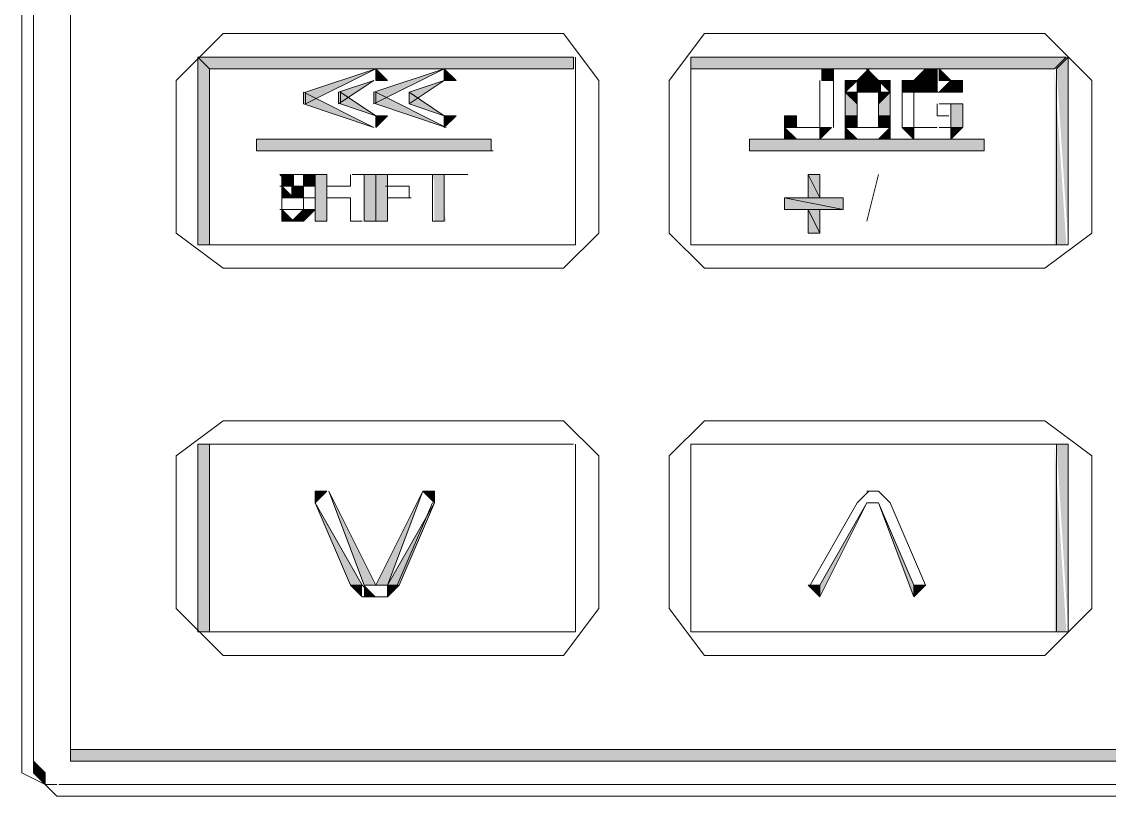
# Model space of a CAD drawing. Header units: millimetres. Extents: x -11 to 1219, y 0 to 1751.
# Drawn here: x 887.78 to 926.64, y 1320.48 to 1348.16 of the extents above; entities that cross this region are included whole.
import ezdxf

# ---------------------------------------------------------------- set-up
doc = ezdxf.new("R2010")
doc.units = ezdxf.units.MM
doc.header["$LTSCALE"] = 10
for name, color, linetype in [('1', 7, 'CONTINUOUS'), ('PDF2_Geometry', 7, 'CONTINUOUS'), ('PDF2_Solid Fills', 7, 'CONTINUOUS')]:
    doc.layers.add(name, color=color, linetype=linetype)

# ---------------------------------------------------------------- blocks, each defined once
blk = doc.blocks.new('Sinee')
at = {"layer": 'PDF2_Geometry', "lineweight": 5}
for points in [[(188.765, -275.16), (188.765, -226.097)], [(187.437, -275.16), (187.437, -226.516)], [(187.437, -275.16), (187.437, -226.516), (187.437, -226.935)], [(188.765, -275.16), (188.765, -226.516)], [(188.765, -226.516), (188.765, -274.741)], [(188.765, -226.935), (188.765, -275.16)], [(187.018, -228.193), (187.018, -275.579)], [(187.018, -228.193), (187.018, -275.579)], [(207.636, -256.289), (206.378, -257.547), (194.217, -257.547), (192.54, -256.289), (192.54, -250.838), (194.217, -249.161), (206.378, -249.161), (207.636, -250.838)], [(225.248, -256.289), (223.57, -257.547), (211.409, -257.547), (210.152, -256.289), (210.152, -250.838), (211.409, -249.161), (223.57, -249.161), (225.248, -250.838)], [(193.308, -256.709), (193.727, -256.709), (193.727, -250.418), (193.308, -249.999)], [(193.308, -249.999), (193.727, -250.418), (206.726, -250.418), (206.726, -249.999)], [(206.797, -249.999), (206.797, -256.709)], [(210.921, -256.709), (210.921, -249.999)], [(210.921, -256.709), (210.921, -249.999), (210.921, -250.418)], [(210.921, -249.999), (210.921, -250.418), (223.92, -250.418), (224.339, -249.999)], [(224.41, -249.999), (223.99, -250.418), (223.99, -256.709), (224.41, -256.709)], [(199.668, -250.418), (197.152, -251.676)], [(199.668, -250.418), (197.152, -251.257), (197.152, -251.676)], [(202.114, -250.418), (199.598, -251.676)], [(202.114, -250.418), (199.598, -251.257), (199.598, -251.676)], [(200.087, -250.838), (199.668, -250.418)], [(199.668, -250.838), (200.087, -250.838), (199.668, -250.418)], [(202.534, -250.838), (202.114, -250.418)], [(202.114, -250.838), (202.534, -250.838), (202.114, -250.418)], [(206.797, -250.418), (206.797, -256.709)], [(215.603, -250.838), (216.023, -250.838), (216.023, -250.418), (215.603, -250.418)], [(217.281, -250.418), (216.861, -250.838)], [(217.281, -250.838), (217.281, -250.418), (216.861, -250.838)], [(217.63, -250.838), (217.211, -250.418), (217.211, -250.838)], [(217.281, -250.838), (217.281, -250.418), (217.281, -250.838)], [(217.281, -250.418), (217.281, -250.838), (217.281, -250.418)], [(219.307, -250.418), (218.888, -250.838)], [(219.307, -250.838), (219.307, -250.418), (218.888, -250.838)], [(219.308, -250.838), (219.727, -250.838), (219.727, -250.418), (219.308, -250.418)], [(220.216, -250.838), (219.797, -250.418), (219.797, -250.838)], [(198.34, -251.676), (199.598, -250.838)], [(198.34, -251.257), (198.34, -251.676), (199.598, -250.838)], [(200.856, -251.676), (202.114, -250.838)], [(200.856, -251.257), (200.856, -251.676), (202.114, -250.838)], [(215.534, -250.838), (215.534, -252.096)], [(215.534, -250.838), (215.534, -252.096)], [(216.023, -252.096), (216.023, -250.838)], [(216.023, -252.096), (216.023, -250.838)], [(216.442, -251.257), (216.442, -250.838), (216.442, -251.257)], [(216.442, -250.838), (216.442, -251.257)], [(216.442, -250.838), (216.442, -251.257), (216.442, -250.838)], [(216.861, -250.838), (216.442, -250.838), (216.442, -251.257)], [(216.861, -250.838), (216.442, -250.838)], [(217.281, -250.838), (216.861, -250.838), (216.861, -251.257), (217.281, -251.257)], [(216.861, -250.838), (216.861, -250.838)], [(216.861, -251.257), (216.861, -250.838)], [(216.861, -251.257), (216.861, -250.838), (216.861, -251.257)], [(217.63, -250.838), (217.211, -250.838)], [(217.7, -250.838), (217.281, -250.838), (217.281, -251.257), (217.7, -251.257)], [(217.281, -250.838), (217.281, -251.257), (217.281, -250.838)], [(217.281, -251.257), (217.281, -250.838), (217.281, -251.257)], [(217.63, -250.838), (217.63, -251.257)], [(217.63, -250.838), (218.049, -250.838), (217.63, -250.838)], [(218.049, -250.838), (217.63, -250.838)], [(218.049, -250.838), (217.63, -250.838), (218.049, -250.838)], [(218.049, -251.257), (218.049, -250.838), (217.63, -250.838)], [(218.049, -251.257), (218.049, -250.838)], [(218.469, -250.838), (218.469, -251.257)], [(218.888, -251.257), (218.469, -250.838), (218.469, -251.257)], [(218.888, -250.838), (218.469, -250.838), (218.888, -251.257)], [(218.888, -250.838), (219.307, -251.257), (219.307, -250.838)], [(218.888, -250.838), (218.888, -251.257)], [(218.888, -251.257), (218.888, -250.838)], [(218.888, -251.257), (219.307, -251.257), (218.888, -250.838)], [(218.888, -250.838), (218.888, -250.838)], [(218.888, -250.838), (218.888, -250.838)], [(219.727, -250.838), (219.307, -250.838), (219.307, -251.257), (219.727, -251.257)], [(219.307, -251.257), (219.307, -250.838), (219.307, -251.257)], [(219.727, -250.838), (219.727, -251.257), (219.727, -250.838)], [(219.727, -251.257), (219.727, -250.838), (219.727, -251.257)], [(220.216, -250.838), (219.797, -250.838)], [(220.216, -250.838), (219.797, -250.838)], [(220.216, -250.838), (219.797, -250.838), (220.216, -250.838)], [(220.216, -250.838), (219.797, -251.257), (220.216, -251.257)], [(220.636, -250.838), (220.216, -250.838)], [(220.216, -251.257), (220.635, -250.838), (220.216, -250.838)], [(220.216, -251.257), (220.635, -251.257), (220.635, -250.838)], [(197.082, -251.257), (197.082, -251.676), (199.598, -252.515)], [(199.668, -252.096), (198.41, -251.257), (198.41, -251.676)], [(199.668, -251.257), (199.668, -251.676), (202.184, -252.515)], [(202.114, -252.096), (200.856, -251.257), (200.856, -251.676)], [(216.442, -251.257), (216.442, -252.096)], [(216.442, -251.257), (216.442, -252.096)], [(216.442, -252.096), (216.861, -252.096), (216.861, -251.257), (216.442, -251.257)], [(216.442, -251.257), (216.861, -251.676), (216.442, -251.257)], [(216.442, -251.257), (216.861, -251.676), (216.861, -251.257)], [(216.442, -251.257), (216.442, -251.676)], [(216.442, -251.257), (216.442, -251.676), (216.442, -251.257)], [(216.442, -251.257), (216.861, -251.257)], [(216.861, -251.257), (216.861, -251.257)], [(217.63, -251.257), (217.63, -251.257)], [(217.63, -251.257), (218.049, -251.257)], [(217.63, -251.257), (218.049, -251.257), (217.63, -251.257)], [(218.049, -251.257), (217.63, -251.257), (218.049, -251.257)], [(218.049, -251.257), (217.63, -251.257), (217.63, -251.676)], [(218.049, -251.257), (217.63, -251.257), (217.63, -252.096), (218.049, -252.096)], [(218.049, -251.257), (218.049, -251.257)], [(218.049, -251.676), (218.049, -251.257)], [(218.049, -251.257), (218.049, -251.257)], [(218.049, -252.096), (218.049, -251.257)], [(218.049, -252.096), (218.049, -251.257)], [(218.469, -251.257), (218.469, -252.096)], [(218.469, -251.257), (218.469, -252.096)], [(218.469, -251.257), (218.469, -251.676)], [(218.469, -251.257), (218.469, -251.676), (218.469, -251.257)], [(218.888, -252.096), (218.888, -251.257)], [(218.888, -252.096), (218.888, -251.257)], [(218.888, -251.257), (218.888, -251.676), (218.888, -251.257)], [(218.888, -251.676), (218.888, -251.257)], [(218.888, -251.257), (218.888, -251.257)], [(218.888, -251.257), (218.888, -251.257)], [(219.727, -251.257), (220.146, -251.257)], [(220.216, -251.257), (220.635, -251.257)], [(220.216, -251.257), (220.635, -251.257)], [(220.216, -251.257), (220.216, -251.257)], [(220.216, -251.257), (220.216, -251.257)], [(220.216, -251.257), (220.635, -251.257), (220.216, -251.257)], [(197.082, -251.676), (199.598, -252.515)], [(199.668, -252.096), (198.41, -251.676)], [(199.668, -251.676), (202.184, -252.515)], [(202.114, -252.096), (200.856, -251.676)], [(219.727, -251.676), (219.727, -252.096)], [(219.727, -251.676), (219.727, -252.096)], [(220.636, -251.676), (219.797, -251.676)], [(220.636, -251.676), (219.797, -251.676)], [(220.216, -252.515), (220.636, -252.515), (220.636, -251.676), (220.216, -251.676)], [(199.668, -252.515), (199.668, -252.096)], [(199.668, -252.515), (200.087, -252.096), (199.668, -252.096)], [(202.114, -252.515), (202.114, -252.096)], [(202.114, -252.515), (202.534, -252.096), (202.114, -252.096)], [(214.275, -252.096), (214.275, -252.096)], [(214.275, -252.096), (214.275, -252.096)], [(214.275, -252.515), (214.695, -252.515), (214.695, -252.096), (214.275, -252.096)], [(214.275, -252.096), (214.275, -252.515)], [(214.275, -252.096), (214.275, -252.515)], [(215.534, -252.096), (215.534, -252.515)], [(215.534, -252.096), (215.534, -252.515)], [(216.023, -252.515), (216.023, -252.096)], [(216.023, -252.515), (216.023, -252.096)], [(216.442, -252.096), (216.442, -252.515)], [(216.442, -252.096), (216.442, -252.515)], [(216.442, -252.515), (216.861, -252.515), (216.861, -252.096), (216.442, -252.096)], [(218.049, -252.096), (217.63, -252.096), (217.63, -252.515), (218.049, -252.515)], [(218.049, -252.515), (218.049, -252.096)], [(218.049, -252.515), (218.049, -252.096)], [(218.469, -252.096), (218.469, -252.515)], [(218.469, -252.096), (218.469, -252.515)], [(218.888, -252.515), (218.888, -252.096)], [(218.888, -252.515), (218.888, -252.096)], [(219.727, -252.096), (220.146, -252.096)], [(219.727, -252.096), (220.146, -252.096)], [(220.216, -252.096), (220.216, -252.515)], [(220.216, -252.096), (220.216, -252.515)], [(214.275, -252.515), (214.695, -252.934)], [(214.275, -252.515), (214.275, -252.934), (214.695, -252.934)], [(214.275, -252.515), (214.275, -252.515)], [(214.275, -252.515), (214.275, -252.515)], [(214.695, -252.515), (214.276, -252.515)], [(214.695, -252.515), (214.276, -252.515), (214.695, -252.515)], [(215.114, -252.515), (214.695, -252.515)], [(215.114, -252.515), (214.695, -252.515)], [(214.695, -252.515), (214.695, -252.515)], [(214.695, -252.515), (214.695, -252.515)], [(215.114, -252.515), (215.114, -252.515)], [(215.114, -252.515), (215.114, -252.515)], [(215.534, -252.515), (215.114, -252.515)], [(215.114, -252.515), (215.114, -252.515)], [(215.534, -252.515), (215.114, -252.515)], [(215.534, -252.515), (215.953, -252.515)], [(215.534, -252.515), (215.534, -252.515)], [(215.534, -252.515), (215.534, -252.515)], [(215.534, -252.935), (215.534, -252.515)], [(215.534, -252.935), (215.953, -252.515), (215.534, -252.515)], [(215.534, -252.515), (215.534, -252.515)], [(216.023, -252.515), (216.023, -252.515)], [(216.442, -252.515), (216.861, -252.934)], [(216.442, -252.515), (216.442, -252.934), (216.861, -252.934)], [(216.442, -252.515), (216.442, -252.515)], [(216.442, -252.515), (216.442, -252.515)], [(216.861, -252.515), (216.442, -252.515)], [(216.861, -252.515), (216.442, -252.515), (216.861, -252.515)], [(217.281, -252.515), (216.861, -252.515)], [(217.281, -252.515), (216.861, -252.515)], [(216.861, -252.515), (216.861, -252.515)], [(216.861, -252.515), (216.861, -252.515)], [(217.63, -252.515), (217.211, -252.515)], [(217.63, -252.515), (217.211, -252.515)], [(217.281, -252.515), (217.281, -252.515)], [(217.281, -252.515), (217.281, -252.515)], [(218.049, -252.515), (217.63, -252.515)], [(217.63, -252.515), (217.63, -252.515)], [(217.63, -252.515), (217.63, -252.515)], [(217.63, -252.515), (217.63, -252.515)], [(217.63, -252.935), (218.049, -252.935), (218.049, -252.515)], [(218.049, -252.515), (218.049, -252.515)], [(218.049, -252.515), (218.049, -252.515)], [(218.049, -252.935), (218.049, -252.515)], [(218.469, -252.515), (218.888, -252.934)], [(218.888, -252.515), (218.469, -252.515), (218.888, -252.934)], [(218.469, -252.515), (218.888, -252.515)], [(218.469, -252.515), (218.888, -252.515), (218.469, -252.515)], [(219.307, -252.515), (218.888, -252.515)], [(219.307, -252.515), (218.888, -252.515), (219.307, -252.515)], [(218.888, -252.515), (219.307, -252.515), (218.888, -252.515)], [(219.307, -252.515), (218.888, -252.515)], [(218.888, -252.515), (218.888, -252.515)], [(218.888, -252.515), (218.888, -252.515)], [(219.727, -252.515), (219.308, -252.515)], [(219.727, -252.515), (219.308, -252.515)], [(219.727, -252.515), (219.727, -252.515)], [(219.727, -252.515), (219.727, -252.515)], [(220.216, -252.515), (219.797, -252.515)], [(220.216, -252.515), (220.216, -252.515)], [(220.216, -252.515), (220.216, -252.515)], [(220.216, -252.515), (220.635, -252.515), (220.216, -252.515)], [(220.636, -252.515), (220.216, -252.515), (220.636, -252.515)], [(220.216, -252.935), (220.216, -252.515)], [(220.216, -252.935), (220.635, -252.515), (220.216, -252.515)], [(220.216, -252.515), (220.216, -252.515)], [(195.405, -253.354), (203.792, -253.354), (203.792, -252.935), (195.405, -252.935)], [(213.017, -253.354), (221.404, -253.354), (221.404, -252.935), (213.017, -252.935)], [(214.275, -252.935), (214.695, -252.935)], [(214.695, -252.935), (214.276, -252.935), (214.695, -252.935)], [(214.695, -252.935), (215.114, -252.935)], [(214.695, -252.935), (215.114, -252.935)], [(215.114, -252.935), (215.114, -252.935)], [(215.114, -252.935), (215.114, -252.935)], [(215.114, -252.935), (215.533, -252.935)], [(215.114, -252.935), (215.533, -252.935)], [(215.534, -252.935), (215.534, -252.935)], [(215.534, -252.935), (215.534, -252.935)], [(216.861, -252.935), (216.442, -252.935), (216.861, -252.935)], [(216.442, -252.935), (216.861, -252.935)], [(216.861, -252.935), (217.281, -252.935)], [(216.861, -252.935), (217.281, -252.935)], [(217.281, -252.935), (217.281, -252.935)], [(217.281, -252.935), (217.281, -252.935)], [(217.281, -252.935), (217.7, -252.935)], [(217.281, -252.935), (217.7, -252.935)], [(217.63, -252.935), (217.63, -252.935)], [(217.63, -252.935), (218.049, -252.935)], [(218.888, -252.935), (219.307, -252.935)], [(218.888, -252.935), (219.307, -252.935)], [(218.888, -252.935), (218.888, -252.935)], [(218.888, -252.935), (218.888, -252.935)], [(219.307, -252.935), (219.727, -252.935)], [(219.307, -252.935), (219.727, -252.935)], [(219.727, -252.935), (220.146, -252.935)], [(219.727, -252.935), (220.146, -252.935)], [(219.727, -252.935), (220.146, -252.935)], [(220.216, -252.935), (220.216, -252.935)], [(195.475, -253.354), (203.862, -253.354)], [(195.475, -253.354), (203.862, -253.354)], [(195.475, -253.354), (195.475, -253.354)], [(195.475, -253.354), (195.475, -253.354)], [(203.792, -253.354), (203.792, -253.354)], [(203.792, -253.354), (203.792, -253.354)], [(213.017, -253.354), (221.404, -253.354)], [(213.017, -253.354), (221.404, -253.354)], [(213.017, -253.354), (213.017, -253.354)], [(213.017, -253.354), (213.017, -253.354)], [(221.404, -253.354), (221.404, -253.354)], [(221.404, -253.354), (221.404, -253.354)], [(196.663, -254.612), (196.244, -254.193), (196.663, -254.612)], [(196.663, -254.193), (196.244, -254.193)], [(196.663, -254.193), (196.244, -254.193)], [(196.313, -254.193), (196.313, -254.612)], [(196.313, -254.193), (196.313, -254.612)], [(196.313, -254.612), (196.733, -254.612), (196.313, -254.193)], [(196.313, -254.193), (196.313, -254.193)], [(196.313, -254.193), (196.313, -254.193)], [(196.313, -254.193), (196.733, -254.612), (196.733, -254.193)], [(197.082, -254.193), (196.663, -254.193), (197.082, -254.193)], [(196.663, -254.193), (197.082, -254.193)], [(197.082, -254.193), (196.663, -254.193)], [(197.082, -254.193), (196.663, -254.193)], [(196.663, -254.193), (197.082, -254.193)], [(196.663, -254.193), (197.082, -254.193)], [(196.663, -254.193), (196.663, -254.193)], [(196.663, -254.193), (196.663, -254.193)], [(196.663, -254.193), (196.663, -254.193)], [(196.663, -254.193), (196.663, -254.193)], [(196.663, -254.612), (196.663, -254.193)], [(196.663, -254.193), (196.663, -254.193)], [(196.663, -254.193), (196.663, -254.193)], [(197.082, -254.193), (197.501, -254.193), (197.082, -254.193)], [(197.501, -254.193), (197.082, -254.193)], [(197.082, -254.193), (197.082, -254.193)], [(197.082, -254.193), (197.082, -254.612)], [(197.082, -254.193), (197.082, -254.193)], [(197.082, -254.193), (197.082, -254.193)], [(197.082, -254.193), (197.082, -254.612)], [(197.082, -254.612), (197.501, -254.612), (197.501, -254.193), (197.082, -254.193)], [(197.082, -254.193), (197.082, -254.612), (197.082, -254.193)], [(197.082, -254.612), (197.082, -254.193), (197.082, -254.612)], [(197.921, -254.193), (197.502, -254.193)], [(197.921, -254.193), (197.502, -254.193)], [(197.921, -254.193), (197.502, -254.193), (197.502, -255.87), (197.921, -255.87)], [(197.921, -254.612), (197.921, -254.193)], [(197.921, -254.612), (197.921, -254.193)], [(198.76, -254.193), (198.76, -254.612)], [(198.76, -254.193), (198.76, -254.612)], [(199.249, -254.193), (198.829, -254.193)], [(199.249, -254.193), (198.829, -254.193)], [(199.668, -254.193), (199.249, -254.193)], [(199.668, -254.193), (199.249, -254.193)], [(199.249, -255.87), (199.249, -254.193)], [(199.249, -255.87), (199.249, -254.193)], [(199.668, -254.193), (199.249, -254.193), (199.249, -255.87), (199.668, -255.87)], [(199.668, -255.87), (199.668, -254.193)], [(199.668, -255.87), (199.668, -254.193)], [(200.088, -254.193), (199.668, -254.193), (199.668, -255.87), (200.088, -255.87)], [(200.087, -254.193), (201.345, -254.193)], [(200.087, -254.193), (201.345, -254.193)], [(201.346, -254.193), (200.087, -254.193)], [(201.346, -254.193), (200.087, -254.193)], [(200.087, -254.612), (200.087, -254.193)], [(200.087, -254.612), (200.087, -254.193)], [(200.856, -254.193), (201.276, -254.193), (200.856, -254.193)], [(201.346, -254.193), (200.926, -254.193), (201.346, -254.193)], [(202.534, -254.193), (201.276, -254.193)], [(202.534, -254.193), (201.276, -254.193)], [(201.346, -254.193), (202.184, -254.193)], [(201.346, -254.193), (202.184, -254.193)], [(201.346, -254.193), (201.346, -254.193)], [(201.346, -254.193), (201.346, -254.193)], [(202.114, -254.193), (201.695, -254.193), (201.695, -255.87), (202.114, -255.87)], [(202.114, -254.193), (202.534, -254.193)], [(202.114, -254.193), (202.534, -254.193)], [(202.114, -255.87), (202.114, -254.193)], [(202.114, -255.87), (202.114, -254.193)], [(202.534, -254.193), (202.953, -254.193), (202.534, -254.193)], [(202.953, -254.193), (202.534, -254.193), (202.953, -254.193)], [(215.114, -254.193), (215.533, -254.193)], [(215.114, -254.193), (215.114, -255.031), (215.533, -255.031)], [(215.114, -254.193), (215.533, -254.193), (215.533, -255.031)], [(217.63, -254.193), (217.211, -255.87)], [(217.63, -254.193), (217.211, -255.87)], [(217.63, -254.193), (217.211, -255.87)], [(217.63, -254.193), (217.211, -255.87)], [(217.63, -254.193), (217.63, -254.193)], [(217.63, -254.193), (217.63, -254.193)], [(196.663, -254.612), (196.244, -254.612)], [(196.663, -254.612), (196.244, -254.612), (196.663, -254.612)], [(196.663, -254.612), (196.244, -254.612), (196.663, -254.612)], [(196.663, -254.612), (196.244, -254.612), (196.663, -254.612)], [(196.313, -254.612), (196.313, -255.031)], [(196.313, -254.612), (196.313, -255.031)], [(196.313, -254.612), (196.313, -255.031), (196.733, -255.031)], [(196.313, -254.612), (196.733, -254.612), (196.313, -254.612)], [(196.313, -254.612), (196.313, -254.612)], [(196.313, -254.612), (196.313, -254.612)], [(196.313, -254.612), (196.313, -254.612)], [(196.313, -254.612), (196.313, -254.612)], [(196.313, -254.612), (196.733, -254.612), (196.313, -254.612)], [(196.663, -255.031), (196.663, -254.612)], [(196.663, -254.612), (196.663, -254.612)], [(197.082, -254.612), (196.663, -255.031), (197.082, -254.612)], [(197.082, -255.031), (197.082, -254.612), (196.663, -255.031)], [(196.663, -255.031), (197.082, -255.031), (197.082, -254.612), (196.663, -254.612)], [(197.082, -255.031), (197.082, -254.612), (197.082, -255.031)], [(197.082, -254.612), (197.082, -255.031), (197.082, -254.612)], [(197.082, -254.612), (197.082, -254.612)], [(198.76, -254.612), (197.921, -254.612)], [(198.76, -254.612), (197.921, -254.612)], [(200.856, -254.612), (200.018, -254.612)], [(200.856, -254.612), (200.018, -254.612)], [(200.856, -255.031), (200.856, -254.612)], [(200.856, -255.031), (200.856, -254.612)], [(196.313, -255.031), (196.733, -255.031)], [(196.313, -255.451), (196.313, -255.031), (196.313, -255.451)], [(196.313, -255.031), (196.313, -255.451), (196.313, -255.031)], [(196.663, -255.031), (196.663, -255.031)], [(196.663, -255.031), (196.663, -255.031)], [(197.082, -255.031), (196.663, -255.031), (197.082, -255.031)], [(196.663, -255.031), (197.082, -255.031)], [(196.663, -255.031), (197.082, -255.031)], [(196.663, -255.031), (197.082, -255.031)], [(197.082, -255.031), (197.082, -255.031)], [(197.082, -255.031), (197.082, -255.451)], [(197.082, -255.031), (197.501, -255.031), (197.082, -255.031)], [(197.501, -255.031), (197.082, -255.031)], [(197.082, -255.031), (197.082, -255.031)], [(197.082, -255.031), (197.082, -255.031)], [(197.501, -255.031), (197.082, -255.031)], [(197.501, -255.031), (197.082, -255.031), (197.501, -255.031)], [(197.082, -255.031), (197.082, -255.451)], [(197.082, -255.031), (197.082, -255.451)], [(197.501, -255.451), (197.501, -255.031)], [(197.501, -255.451), (197.501, -255.031)], [(197.921, -255.031), (198.76, -255.031)], [(197.921, -255.031), (198.76, -255.031)], [(197.921, -255.87), (197.921, -255.031)], [(197.921, -255.87), (197.921, -255.031)], [(198.76, -255.031), (198.76, -255.87)], [(198.76, -255.031), (198.76, -255.87)], [(200.087, -255.031), (200.926, -255.031)], [(200.087, -255.031), (200.926, -255.031)], [(200.087, -255.87), (200.087, -255.031)], [(200.087, -255.87), (200.087, -255.031)], [(214.275, -255.031), (215.114, -255.031)], [(214.275, -255.031), (214.275, -255.451), (216.372, -255.451)], [(214.275, -255.031), (216.372, -255.031), (216.372, -255.451)], [(215.534, -255.031), (216.372, -255.031)], [(196.663, -255.451), (196.244, -255.451)], [(196.663, -255.451), (196.244, -255.451)], [(196.663, -255.451), (196.244, -255.451)], [(196.313, -255.451), (196.313, -255.451)], [(196.313, -255.451), (196.313, -255.451)], [(196.313, -255.451), (196.733, -255.451), (196.313, -255.451)], [(196.313, -255.451), (196.313, -255.451)], [(196.313, -255.451), (196.313, -255.87)], [(196.313, -255.451), (196.313, -255.87), (196.733, -255.87)], [(196.313, -255.451), (196.313, -255.451)], [(196.313, -255.451), (196.313, -255.451)], [(196.313, -255.451), (196.313, -255.451)], [(196.313, -255.451), (196.313, -255.451)], [(197.082, -255.451), (196.663, -255.451)], [(197.082, -255.451), (196.663, -255.451)], [(196.663, -255.87), (197.082, -255.87), (197.082, -255.451)], [(197.082, -255.451), (196.663, -255.451)], [(197.082, -255.87), (197.082, -255.451), (197.082, -255.87)], [(197.082, -255.451), (197.082, -255.451)], [(197.082, -255.451), (197.501, -255.451)], [(197.082, -255.451), (197.082, -255.451)], [(197.082, -255.451), (197.082, -255.451)], [(197.082, -255.451), (197.082, -255.87), (197.082, -255.451)], [(197.082, -255.451), (197.082, -255.87), (197.501, -255.451)], [(197.082, -255.451), (197.082, -255.451)], [(197.082, -255.451), (197.082, -255.451)], [(197.082, -255.451), (197.082, -255.87), (197.082, -255.451)], [(197.082, -255.87), (197.082, -255.451), (197.082, -255.87)], [(197.501, -255.451), (197.501, -255.451)], [(214.275, -255.451), (215.114, -255.451)], [(215.114, -255.451), (215.114, -256.289), (215.533, -256.289)], [(215.114, -255.451), (215.533, -255.451), (215.533, -256.289)], [(215.534, -255.451), (216.372, -255.451)], [(196.313, -255.87), (196.733, -255.87)], [(196.663, -255.87), (197.082, -255.87)], [(196.663, -255.87), (197.082, -255.87)], [(197.501, -255.87), (197.921, -255.87)], [(197.501, -255.87), (197.921, -255.87)], [(198.76, -255.87), (199.179, -255.87)], [(198.76, -255.87), (199.179, -255.87)], [(199.249, -255.87), (199.668, -255.87)], [(199.249, -255.87), (199.668, -255.87)], [(200.087, -255.87), (200.087, -255.87)], [(200.087, -255.87), (200.087, -255.87)], [(202.114, -255.87), (202.114, -255.87)], [(202.114, -255.87), (202.114, -255.87)], [(217.281, -255.87), (217.281, -255.87)], [(217.281, -255.87), (217.281, -255.87)], [(215.114, -256.289), (215.533, -256.289)], [(206.797, -256.709), (193.379, -256.709)], [(206.797, -256.709), (193.379, -256.709), (193.798, -256.709)], [(223.92, -256.709), (210.921, -256.709)], [(224.41, -256.709), (210.991, -256.709)], [(207.635, -269.708), (206.377, -271.386), (194.217, -271.386), (192.539, -269.708), (192.539, -264.257), (194.217, -262.999), (206.377, -262.999), (207.635, -264.257)], [(225.247, -269.708), (223.57, -271.386), (211.408, -271.386), (210.151, -269.708), (210.151, -264.257), (211.408, -262.999), (223.57, -262.999), (225.247, -264.257)], [(193.308, -270.547), (193.727, -270.547), (193.727, -263.837), (193.308, -263.837)], [(193.308, -263.837), (206.726, -263.837)], [(193.728, -263.837), (206.727, -263.837)], [(206.797, -263.837), (206.797, -270.547)], [(206.797, -263.837), (206.797, -270.547)], [(210.921, -263.837), (224.339, -263.837)], [(210.921, -263.837), (224.339, -263.837), (223.92, -263.837)], [(210.921, -270.547), (210.921, -263.838)], [(210.921, -270.547), (210.921, -263.838)], [(224.41, -263.837), (223.99, -263.837), (223.99, -270.547), (224.41, -270.547)], [(197.921, -265.515), (197.502, -265.934)], [(197.921, -265.515), (197.502, -265.515), (197.502, -265.934)], [(199.668, -268.87), (197.991, -265.515)], [(199.249, -268.87), (199.668, -268.87), (197.991, -265.515)], [(201.346, -265.515), (199.668, -268.87), (200.087, -268.87)], [(201.346, -265.515), (200.087, -268.87)], [(201.765, -265.515), (201.346, -265.515)], [(201.765, -265.934), (201.765, -265.515), (201.346, -265.515)], [(217.281, -265.515), (216.861, -265.934)], [(217.281, -265.515), (216.861, -265.934)], [(217.63, -265.515), (217.211, -265.515)], [(217.63, -265.515), (217.211, -265.515)], [(218.049, -265.934), (217.63, -265.515)], [(218.049, -265.934), (217.63, -265.515)], [(197.501, -265.934), (199.179, -268.87)], [(197.501, -265.934), (198.76, -268.87), (199.179, -268.87)], [(200.087, -268.87), (200.507, -268.87), (201.765, -265.934)], [(200.437, -268.87), (201.695, -265.934)], [(216.861, -265.934), (215.184, -268.87)], [(216.861, -265.934), (215.184, -268.87)], [(215.534, -269.289), (217.211, -265.934)], [(215.534, -268.87), (215.534, -269.289), (217.211, -265.934)], [(217.63, -265.934), (217.211, -265.934)], [(217.63, -265.934), (217.211, -265.934)], [(217.281, -265.934), (217.281, -265.934)], [(217.281, -265.934), (217.281, -265.934)], [(217.281, -265.934), (217.281, -265.934)], [(217.281, -265.934), (217.281, -265.934)], [(217.63, -265.934), (218.888, -268.87)], [(217.63, -265.934), (218.888, -269.289), (218.888, -268.87)], [(219.307, -268.87), (218.049, -265.934)], [(219.307, -268.87), (218.049, -265.934)], [(198.76, -268.87), (199.179, -268.87), (199.598, -269.289), (199.179, -269.289)], [(199.249, -268.87), (199.668, -268.87)], [(199.668, -268.87), (199.668, -268.87)], [(199.668, -268.87), (199.668, -268.87)], [(199.668, -268.87), (199.668, -268.87)], [(199.668, -268.87), (200.087, -268.87)], [(199.668, -268.87), (200.087, -268.87), (199.668, -268.87)], [(200.087, -269.289), (200.507, -268.87)], [(200.087, -269.289), (200.087, -268.87), (200.507, -268.87)], [(215.114, -268.87), (215.533, -268.87)], [(215.114, -268.87), (215.533, -269.289), (215.533, -268.87)], [(218.888, -269.289), (219.307, -268.87)], [(218.888, -268.87), (218.888, -269.289), (219.307, -268.87)], [(199.249, -269.289), (200.087, -269.289)], [(199.668, -269.289), (200.087, -269.289)], [(206.797, -270.547), (193.379, -270.547)], [(206.797, -270.547), (193.379, -270.547), (193.798, -270.547)], [(223.92, -270.547), (210.921, -270.547)], [(224.41, -270.547), (210.991, -270.547)], [(188.765, -274.741), (188.765, -275.16)], [(188.765, -274.741), (188.765, -275.16)], [(247.893, -274.741), (188.765, -274.741)], [(247.893, -274.741), (188.765, -274.741)], [(188.765, -274.741), (188.765, -275.16), (248.312, -275.16), (247.893, -274.741)], [(187.856, -275.579), (187.437, -275.16)], [(187.437, -275.579), (187.857, -275.579), (187.437, -275.16)], [(187.018, -275.579), (187.857, -275.999)], [(187.018, -275.579), (187.857, -275.999)], [(187.856, -275.999), (187.437, -275.579)], [(187.856, -275.999), (187.856, -275.579), (187.437, -275.579)], [(187.856, -275.999), (188.276, -276.418)], [(187.856, -275.999), (188.276, -276.418)], [(188.276, -275.999), (187.857, -275.999)], [(188.276, -275.999), (187.857, -275.999)], [(248.312, -275.999), (188.346, -275.999)], [(248.312, -275.999), (188.346, -275.999)], [(188.276, -276.418), (248.662, -276.418)], [(188.276, -276.418), (248.662, -276.418)]]:
    blk.add_lwpolyline(points, close=True, dxfattribs=at)
for points in [[(188.765, -275.16), (188.765, -226.097), (188.765, -275.16)], [(187.437, -275.16), (187.437, -226.516), (187.437, -275.16)], [(188.765, -226.516), (188.765, -275.16), (188.765, -226.516)], [(187.018, -228.193), (187.018, -275.579), (187.018, -228.193)], [(206.797, -249.999), (206.797, -256.709), (206.797, -249.999)], [(210.921, -256.709), (210.921, -249.999), (210.921, -256.709)], [(217.281, -250.838), (217.281, -250.418), (217.281, -250.838)], [(215.534, -250.838), (215.534, -252.096), (215.534, -250.838)], [(216.023, -252.096), (216.023, -250.838), (216.023, -252.096)], [(216.442, -251.257), (216.442, -250.838), (216.442, -251.257)], [(216.861, -250.838), (216.442, -250.838), (216.861, -250.838)], [(216.861, -251.257), (216.861, -250.838), (216.861, -251.257)], [(217.281, -250.838), (217.281, -251.257), (217.281, -250.838)], [(217.63, -250.838), (217.63, -251.257), (217.63, -250.838)], [(217.63, -250.838), (218.049, -250.838), (217.63, -250.838)], [(218.049, -251.257), (218.049, -250.838), (218.049, -251.257)], [(218.888, -250.838), (218.888, -250.838)], [(219.727, -250.838), (219.727, -251.257), (219.727, -250.838)], [(220.216, -250.838), (219.797, -250.838), (220.216, -250.838)], [(216.442, -251.257), (216.442, -252.096), (216.442, -251.257)], [(216.442, -251.257), (216.442, -251.676), (216.442, -251.257)], [(216.442, -251.257), (216.861, -251.257), (216.442, -251.257)], [(217.63, -251.257), (218.049, -251.257), (217.63, -251.257)], [(218.049, -251.676), (218.049, -251.257), (218.049, -251.676)], [(218.049, -252.096), (218.049, -251.257), (218.049, -252.096)], [(218.469, -251.257), (218.469, -252.096), (218.469, -251.257)], [(218.469, -251.257), (218.469, -251.676), (218.469, -251.257)], [(218.888, -252.096), (218.888, -251.257), (218.888, -252.096)], [(218.888, -251.257), (218.888, -251.676), (218.888, -251.257)], [(218.888, -251.257), (218.888, -251.257)], [(220.216, -251.257), (220.635, -251.257), (220.216, -251.257)], [(220.216, -251.257), (220.216, -251.257)], [(219.727, -251.676), (219.727, -252.096), (219.727, -251.676)], [(220.636, -251.676), (219.797, -251.676), (220.636, -251.676)], [(214.275, -252.096), (214.275, -252.096)], [(214.275, -252.096), (214.275, -252.515), (214.275, -252.096)], [(215.534, -252.096), (215.534, -252.515), (215.534, -252.096)], [(216.023, -252.515), (216.023, -252.096), (216.023, -252.515)], [(216.442, -252.096), (216.442, -252.515), (216.442, -252.096)], [(218.049, -252.515), (218.049, -252.096), (218.049, -252.515)], [(218.469, -252.096), (218.469, -252.515), (218.469, -252.096)], [(218.888, -252.515), (218.888, -252.096), (218.888, -252.515)], [(219.727, -252.096), (220.146, -252.096), (219.727, -252.096)], [(220.216, -252.096), (220.216, -252.515), (220.216, -252.096)], [(214.275, -252.515), (214.275, -252.515)], [(214.695, -252.515), (214.276, -252.515), (214.695, -252.515)], [(215.114, -252.515), (214.695, -252.515), (215.114, -252.515)], [(214.695, -252.515), (214.695, -252.515)], [(215.114, -252.515), (215.114, -252.515)], [(215.534, -252.515), (215.114, -252.515), (215.534, -252.515)], [(215.534, -252.515), (215.114, -252.515), (215.534, -252.515)], [(215.534, -252.515), (215.953, -252.515), (215.534, -252.515)], [(215.534, -252.515), (215.534, -252.515)], [(216.442, -252.515), (216.442, -252.515)], [(216.861, -252.515), (216.442, -252.515), (216.861, -252.515)], [(217.281, -252.515), (216.861, -252.515), (217.281, -252.515)], [(216.861, -252.515), (216.861, -252.515)], [(217.63, -252.515), (217.211, -252.515), (217.63, -252.515)], [(217.281, -252.515), (217.281, -252.515)], [(218.049, -252.515), (217.63, -252.515), (218.049, -252.515)], [(217.63, -252.515), (217.63, -252.515)], [(218.049, -252.515), (218.049, -252.515)], [(218.469, -252.515), (218.888, -252.515), (218.469, -252.515)], [(219.307, -252.515), (218.888, -252.515), (219.307, -252.515)], [(218.888, -252.515), (219.307, -252.515), (218.888, -252.515)], [(218.888, -252.515), (218.888, -252.515)], [(219.727, -252.515), (219.308, -252.515), (219.727, -252.515)], [(219.727, -252.515), (219.727, -252.515)], [(220.216, -252.515), (219.797, -252.515), (220.216, -252.515)], [(220.216, -252.515), (220.216, -252.515)], [(220.216, -252.515), (220.635, -252.515), (220.216, -252.515)], [(214.695, -252.935), (214.276, -252.935), (214.695, -252.935)], [(214.695, -252.935), (215.114, -252.935), (214.695, -252.935)], [(215.114, -252.935), (215.114, -252.935)], [(215.114, -252.935), (215.533, -252.935), (215.114, -252.935)], [(215.534, -252.935), (215.534, -252.935)], [(216.861, -252.935), (216.442, -252.935), (216.861, -252.935)], [(216.861, -252.935), (217.281, -252.935), (216.861, -252.935)], [(217.281, -252.935), (217.281, -252.935)], [(217.281, -252.935), (217.7, -252.935), (217.281, -252.935)], [(217.63, -252.935), (218.049, -252.935), (217.63, -252.935)], [(218.888, -252.935), (219.307, -252.935), (218.888, -252.935)], [(218.888, -252.935), (218.888, -252.935)], [(219.307, -252.935), (219.727, -252.935), (219.307, -252.935)], [(219.727, -252.935), (220.146, -252.935), (219.727, -252.935)], [(219.727, -252.935), (220.146, -252.935), (219.727, -252.935)], [(195.475, -253.354), (203.862, -253.354), (195.475, -253.354)], [(195.475, -253.354), (195.475, -253.354)], [(203.792, -253.354), (203.792, -253.354)], [(213.017, -253.354), (221.404, -253.354), (213.017, -253.354)], [(213.017, -253.354), (213.017, -253.354)], [(221.404, -253.354), (221.404, -253.354)], [(196.663, -254.193), (196.244, -254.193), (196.663, -254.193)], [(196.313, -254.193), (196.313, -254.612), (196.313, -254.193)], [(196.313, -254.193), (196.313, -254.193)], [(197.082, -254.193), (196.663, -254.193), (197.082, -254.193)], [(197.082, -254.193), (196.663, -254.193), (197.082, -254.193)], [(196.663, -254.193), (197.082, -254.193), (196.663, -254.193)], [(196.663, -254.193), (196.663, -254.193)], [(196.663, -254.193), (196.663, -254.193)], [(196.663, -254.193), (196.663, -254.193)], [(197.082, -254.193), (197.501, -254.193), (197.082, -254.193)], [(197.082, -254.193), (197.082, -254.612), (197.082, -254.193)], [(197.082, -254.193), (197.082, -254.193)], [(197.082, -254.193), (197.082, -254.612), (197.082, -254.193)], [(197.082, -254.193), (197.082, -254.612), (197.082, -254.193)], [(197.921, -254.193), (197.502, -254.193), (197.921, -254.193)], [(197.921, -254.612), (197.921, -254.193), (197.921, -254.612)], [(198.76, -254.193), (198.76, -254.612), (198.76, -254.193)], [(199.249, -254.193), (198.829, -254.193), (199.249, -254.193)], [(199.668, -254.193), (199.249, -254.193), (199.668, -254.193)], [(199.249, -255.87), (199.249, -254.193), (199.249, -255.87)], [(199.668, -255.87), (199.668, -254.193), (199.668, -255.87)], [(200.087, -254.193), (201.345, -254.193), (200.087, -254.193)], [(201.346, -254.193), (200.087, -254.193), (201.346, -254.193)], [(200.087, -254.612), (200.087, -254.193), (200.087, -254.612)], [(200.856, -254.193), (201.276, -254.193), (200.856, -254.193)], [(202.534, -254.193), (201.276, -254.193), (202.534, -254.193)], [(201.346, -254.193), (202.184, -254.193), (201.346, -254.193)], [(201.346, -254.193), (201.346, -254.193)], [(202.114, -254.193), (202.534, -254.193), (202.114, -254.193)], [(202.114, -255.87), (202.114, -254.193), (202.114, -255.87)], [(202.534, -254.193), (202.953, -254.193), (202.534, -254.193)], [(215.114, -254.193), (215.533, -254.193), (215.114, -254.193)], [(217.63, -254.193), (217.211, -255.87), (217.63, -254.193)], [(217.63, -254.193), (217.211, -255.87), (217.63, -254.193)], [(217.63, -254.193), (217.211, -255.87), (217.63, -254.193)], [(217.63, -254.193), (217.211, -255.87), (217.63, -254.193)], [(217.63, -254.193), (217.63, -254.193)], [(217.63, -254.193), (217.63, -254.193)], [(196.663, -254.612), (196.244, -254.612), (196.663, -254.612)], [(196.313, -254.612), (196.313, -255.031), (196.313, -254.612)], [(196.313, -254.612), (196.733, -254.612), (196.313, -254.612)], [(196.313, -254.612), (196.313, -254.612)], [(196.313, -254.612), (196.313, -254.612)], [(196.313, -254.612), (196.733, -254.612), (196.313, -254.612)], [(196.663, -255.031), (196.663, -254.612), (196.663, -255.031)], [(197.082, -255.031), (197.082, -254.612), (197.082, -255.031)], [(198.76, -254.612), (197.921, -254.612), (198.76, -254.612)], [(200.856, -254.612), (200.018, -254.612), (200.856, -254.612)], [(200.856, -255.031), (200.856, -254.612), (200.856, -255.031)], [(196.313, -255.451), (196.313, -255.031), (196.313, -255.451)], [(196.663, -255.031), (196.663, -255.031)], [(197.082, -255.031), (196.663, -255.031), (197.082, -255.031)], [(196.663, -255.031), (197.082, -255.031), (196.663, -255.031)], [(197.082, -255.031), (197.082, -255.451), (197.082, -255.031)], [(197.082, -255.031), (197.501, -255.031), (197.082, -255.031)], [(197.082, -255.031), (197.082, -255.031)], [(197.501, -255.031), (197.082, -255.031), (197.501, -255.031)], [(197.082, -255.031), (197.082, -255.451), (197.082, -255.031)], [(197.501, -255.451), (197.501, -255.031), (197.501, -255.451)], [(197.921, -255.031), (198.76, -255.031), (197.921, -255.031)], [(197.921, -255.87), (197.921, -255.031), (197.921, -255.87)], [(198.76, -255.031), (198.76, -255.87), (198.76, -255.031)], [(200.087, -255.031), (200.926, -255.031), (200.087, -255.031)], [(200.087, -255.87), (200.087, -255.031), (200.087, -255.87)], [(214.275, -255.031), (215.114, -255.031), (214.275, -255.031)], [(215.534, -255.031), (216.372, -255.031), (215.534, -255.031)], [(196.663, -255.451), (196.244, -255.451), (196.663, -255.451)], [(196.313, -255.451), (196.313, -255.451)], [(196.313, -255.451), (196.733, -255.451), (196.313, -255.451)], [(196.313, -255.451), (196.313, -255.87), (196.313, -255.451)], [(196.313, -255.451), (196.313, -255.451)], [(196.313, -255.451), (196.313, -255.451)], [(197.082, -255.451), (196.663, -255.451), (197.082, -255.451)], [(197.082, -255.451), (196.663, -255.451), (197.082, -255.451)], [(197.082, -255.451), (197.501, -255.451), (197.082, -255.451)], [(197.082, -255.451), (197.082, -255.451)], [(197.082, -255.451), (197.082, -255.451)], [(197.082, -255.451), (197.082, -255.87), (197.082, -255.451)], [(214.275, -255.451), (215.114, -255.451), (214.275, -255.451)], [(215.534, -255.451), (216.372, -255.451), (215.534, -255.451)], [(196.663, -255.87), (197.082, -255.87), (196.663, -255.87)], [(197.501, -255.87), (197.921, -255.87), (197.501, -255.87)], [(198.76, -255.87), (199.179, -255.87), (198.76, -255.87)], [(199.249, -255.87), (199.668, -255.87), (199.249, -255.87)], [(200.087, -255.87), (200.087, -255.87)], [(202.114, -255.87), (202.114, -255.87)], [(217.281, -255.87), (217.281, -255.87)], [(217.281, -255.87), (217.281, -255.87)], [(215.114, -256.289), (215.533, -256.289), (215.114, -256.289)], [(206.797, -256.709), (193.379, -256.709), (206.797, -256.709)], [(224.41, -256.709), (210.991, -256.709), (224.41, -256.709)], [(193.308, -263.837), (206.726, -263.837), (193.308, -263.837)], [(206.797, -263.837), (206.797, -270.547), (206.797, -263.837)], [(210.921, -263.837), (224.339, -263.837), (210.921, -263.837)], [(210.921, -270.547), (210.921, -263.838), (210.921, -270.547)], [(217.281, -265.515), (216.861, -265.934), (217.281, -265.515)], [(217.63, -265.515), (217.211, -265.515), (217.63, -265.515)], [(218.049, -265.934), (217.63, -265.515), (218.049, -265.934)], [(216.861, -265.934), (215.184, -268.87), (216.861, -265.934)], [(217.63, -265.934), (217.211, -265.934), (217.63, -265.934)], [(217.281, -265.934), (217.281, -265.934)], [(217.281, -265.934), (217.281, -265.934)], [(219.307, -268.87), (218.049, -265.934), (219.307, -268.87)], [(199.249, -268.87), (199.668, -268.87), (199.249, -268.87)], [(199.668, -268.87), (199.668, -268.87)], [(199.668, -268.87), (200.087, -268.87), (199.668, -268.87)], [(199.249, -269.289), (200.087, -269.289), (199.249, -269.289)], [(206.797, -270.547), (193.379, -270.547), (206.797, -270.547)], [(224.41, -270.547), (210.991, -270.547), (224.41, -270.547)], [(188.765, -274.741), (188.765, -275.16), (188.765, -274.741)], [(247.893, -274.741), (188.765, -274.741), (247.893, -274.741)], [(187.018, -275.579), (187.857, -275.999), (187.018, -275.579)], [(187.856, -275.999), (188.276, -276.418), (187.856, -275.999)], [(188.276, -275.999), (187.857, -275.999), (188.276, -275.999)], [(248.312, -275.999), (188.346, -275.999), (248.312, -275.999)], [(188.276, -276.418), (248.662, -276.418), (188.276, -276.418)]]:
    blk.add_lwpolyline(points, dxfattribs=at)
at = {"layer": 'PDF2_Solid Fills', "lineweight": 5, "transparency": 33554559}
for points in [[(193.308, -256.709), (193.727, -256.709), (193.308, -249.999)], [(193.728, -256.709), (193.308, -249.999), (193.728, -250.418)], [(193.308, -249.999), (193.727, -250.418), (206.726, -249.999)], [(193.728, -250.418), (206.727, -249.999), (206.727, -250.418)], [(210.921, -249.999), (210.921, -250.418), (224.339, -249.999)], [(210.921, -250.418), (224.339, -249.999), (223.92, -250.418)], [(224.41, -249.999), (223.99, -250.418), (224.41, -256.709)], [(199.668, -250.418), (197.152, -251.676), (197.152, -251.257)], [(202.114, -250.418), (199.598, -251.676), (199.598, -251.257)], [(199.668, -250.838), (200.087, -250.838), (199.668, -250.418)], [(202.114, -250.838), (202.534, -250.838), (202.114, -250.418)], [(216.023, -250.838), (216.023, -250.418), (215.603, -250.838)], [(216.023, -250.418), (215.603, -250.838), (215.603, -250.418)], [(217.281, -250.838), (217.281, -250.418), (216.861, -250.838)], [(217.63, -250.838), (217.211, -250.838), (217.211, -250.418)], [(219.307, -250.838), (219.307, -250.418), (218.888, -250.838)], [(219.727, -250.838), (219.727, -250.418), (219.308, -250.838)], [(219.727, -250.418), (219.308, -250.838), (219.308, -250.418)], [(220.216, -250.838), (219.797, -250.838), (219.797, -250.418)], [(223.92, -250.418), (224.34, -256.709), (223.92, -256.709)], [(198.34, -251.257), (198.34, -251.676), (199.598, -250.838)], [(200.856, -251.257), (200.856, -251.676), (202.114, -250.838)], [(216.861, -250.838), (216.442, -250.838), (216.442, -251.257)], [(216.861, -250.838), (216.861, -251.257), (217.281, -250.838)], [(216.861, -251.257), (217.281, -250.838), (217.281, -251.257)], [(217.281, -250.838), (217.281, -251.257), (217.7, -250.838)], [(217.281, -251.257), (217.7, -250.838), (217.7, -251.257)], [(218.049, -251.257), (218.049, -250.838), (217.63, -250.838)], [(218.888, -251.257), (218.469, -250.838), (218.469, -251.257)], [(218.888, -250.838), (218.888, -251.257), (218.469, -250.838)], [(218.888, -250.838), (219.307, -251.257), (219.307, -250.838)], [(218.888, -251.257), (218.888, -250.838), (219.307, -251.257)], [(219.307, -250.838), (219.307, -251.257), (219.727, -250.838)], [(219.307, -251.257), (219.727, -250.838), (219.727, -251.257)], [(220.216, -250.838), (219.797, -251.257), (220.216, -251.257)], [(220.216, -251.257), (220.635, -250.838), (220.216, -250.838)], [(220.636, -251.257), (220.216, -251.257), (220.636, -250.838)], [(197.082, -251.257), (197.082, -251.676), (199.598, -252.515)], [(199.668, -252.096), (198.41, -251.676), (198.41, -251.257)], [(199.668, -251.257), (199.668, -251.676), (202.184, -252.515)], [(202.114, -252.096), (200.856, -251.676), (200.856, -251.257)], [(216.442, -252.096), (216.861, -252.096), (216.442, -251.257)], [(216.861, -252.096), (216.442, -251.257), (216.861, -251.257)], [(216.861, -251.676), (216.442, -251.257), (216.861, -251.257)], [(217.63, -251.257), (218.049, -251.257), (217.63, -251.676)], [(218.049, -251.257), (217.63, -251.257), (218.049, -252.096)], [(217.63, -251.257), (218.049, -252.096), (217.63, -252.096)], [(220.216, -252.515), (220.635, -252.515), (220.216, -251.676)], [(220.636, -252.515), (220.216, -251.676), (220.636, -251.676)], [(199.668, -252.515), (199.668, -252.096), (200.087, -252.096)], [(202.114, -252.515), (202.114, -252.096), (202.534, -252.096)], [(214.275, -252.515), (214.695, -252.515), (214.275, -252.096)], [(214.695, -252.515), (214.276, -252.096), (214.695, -252.096)], [(216.442, -252.515), (216.861, -252.515), (216.442, -252.096)], [(216.861, -252.515), (216.442, -252.096), (216.861, -252.096)], [(218.049, -252.096), (217.63, -252.096), (218.049, -252.515)], [(217.63, -252.096), (218.049, -252.515), (217.63, -252.515)], [(214.275, -252.515), (214.695, -252.934), (214.275, -252.934)], [(215.534, -252.935), (215.534, -252.515), (215.953, -252.515)], [(216.442, -252.515), (216.861, -252.934), (216.442, -252.934)], [(217.63, -252.935), (218.049, -252.935), (218.049, -252.515)], [(218.888, -252.515), (218.469, -252.515), (218.888, -252.934)], [(220.216, -252.935), (220.216, -252.515), (220.635, -252.515)], [(203.792, -252.935), (195.405, -253.354), (195.405, -252.935)], [(203.792, -253.354), (203.792, -252.935), (195.405, -253.354)], [(221.404, -252.935), (213.017, -253.354), (213.017, -252.935)], [(221.404, -253.354), (221.404, -252.935), (213.017, -253.354)], [(196.313, -254.612), (196.733, -254.612), (196.313, -254.193)], [(196.313, -254.193), (196.733, -254.612), (196.733, -254.193)], [(197.082, -254.612), (197.501, -254.612), (197.082, -254.193)], [(197.501, -254.612), (197.082, -254.193), (197.501, -254.193)], [(197.501, -254.193), (197.921, -255.87), (197.501, -255.87)], [(197.921, -254.193), (197.502, -254.193), (197.921, -255.87)], [(199.668, -254.193), (199.249, -254.193), (199.668, -255.87)], [(199.249, -254.193), (199.668, -255.87), (199.249, -255.87)], [(200.087, -254.193), (199.668, -254.193), (200.087, -255.87)], [(199.668, -254.193), (200.087, -255.87), (199.668, -255.87)], [(202.114, -254.193), (201.695, -254.193), (202.114, -255.87)], [(201.765, -254.193), (202.184, -255.87), (201.765, -255.87)], [(215.114, -254.193), (215.114, -255.031), (215.533, -255.031)], [(215.114, -254.193), (215.533, -254.193), (215.533, -255.031)], [(196.313, -254.612), (196.313, -255.031), (196.733, -255.031)], [(197.082, -255.031), (197.082, -254.612), (196.663, -255.031)], [(197.082, -255.031), (197.082, -254.612), (196.663, -255.031)], [(197.082, -254.612), (196.663, -255.031), (196.663, -254.612)], [(214.275, -255.031), (214.275, -255.451), (216.372, -255.451)], [(214.275, -255.031), (216.372, -255.031), (216.372, -255.451)], [(196.313, -255.451), (196.313, -255.87), (196.733, -255.87)], [(196.663, -255.87), (197.082, -255.87), (197.082, -255.451)], [(197.082, -255.87), (197.082, -255.451), (197.501, -255.451)], [(215.114, -255.451), (215.114, -256.289), (215.533, -256.289)], [(215.114, -255.451), (215.533, -255.451), (215.533, -256.289)], [(193.308, -270.547), (193.727, -270.547), (193.308, -263.838)], [(193.728, -270.547), (193.308, -263.838), (193.728, -263.838)], [(223.92, -263.837), (224.34, -270.547), (223.92, -270.547)], [(224.41, -263.837), (223.99, -263.837), (224.41, -270.547)], [(197.921, -265.515), (197.502, -265.934), (197.502, -265.515)], [(199.249, -268.87), (199.668, -268.87), (197.991, -265.515)], [(201.346, -265.515), (200.087, -268.87), (199.668, -268.87)], [(201.765, -265.934), (201.765, -265.515), (201.346, -265.515)], [(197.501, -265.934), (199.179, -268.87), (198.76, -268.87)], [(200.087, -268.87), (200.507, -268.87), (201.765, -265.934)], [(215.534, -268.87), (215.534, -269.289), (217.211, -265.934)], [(217.63, -265.934), (218.888, -268.87), (218.888, -269.289)], [(198.76, -268.87), (199.179, -268.87), (199.179, -269.289)], [(199.249, -268.87), (199.249, -269.289), (199.668, -269.289)], [(200.087, -269.289), (200.507, -268.87), (200.087, -268.87)], [(215.114, -268.87), (215.533, -268.87), (215.533, -269.289)], [(218.888, -268.87), (218.888, -269.289), (219.307, -268.87)], [(188.765, -274.741), (188.765, -275.16), (247.893, -274.741)], [(188.765, -275.16), (247.893, -274.741), (248.312, -275.16)], [(187.437, -275.579), (187.857, -275.579), (187.437, -275.16)], [(187.856, -275.999), (187.437, -275.579), (187.856, -275.579)]]:
    blk.add_solid(points, dxfattribs=at)

msp = doc.modelspace()

# ---------------------------------------------------------------- block references
at = {"layer": '1'}
msp.add_blockref('Sinee', (700.7639, 1596.8942), dxfattribs=at)

doc.saveas('drawing.dxf')
